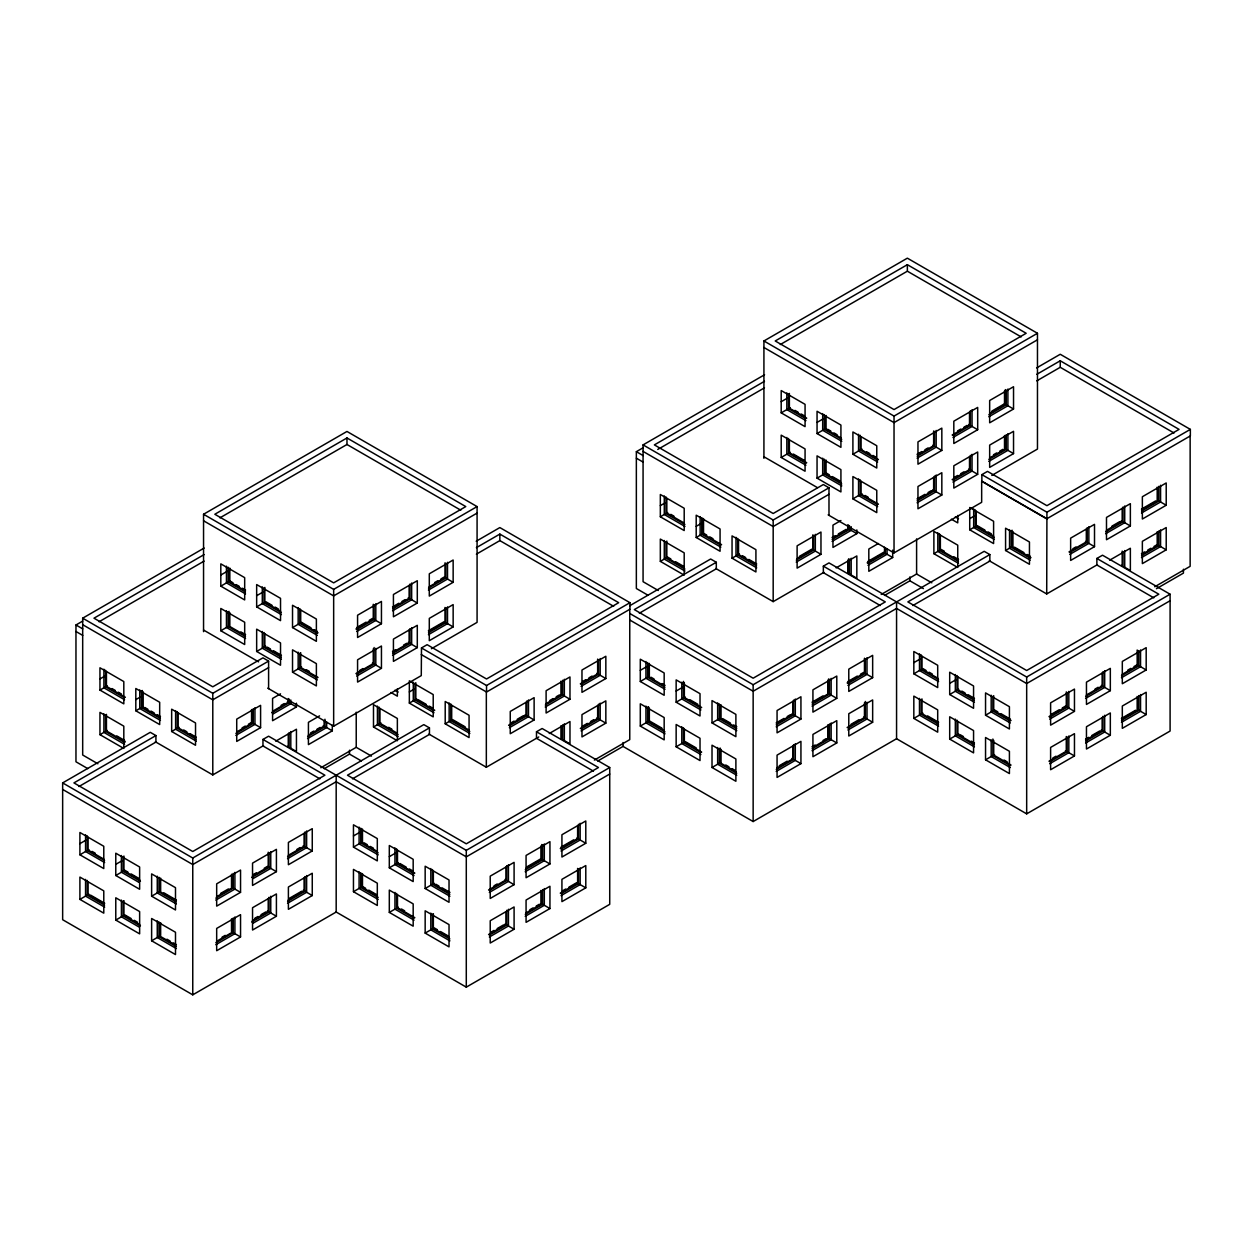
<?xml version="1.0" encoding="UTF-8"?>
<svg xmlns="http://www.w3.org/2000/svg" width="1253" height="1253" viewBox="0 0 1253 1253"><rect width="100%" height="100%" fill="white"/><g stroke="black" fill="none" stroke-linecap="round" stroke-linejoin="round"><path stroke-width="1.5" d="M203.55 631.637L203.55 514.263L346.971 431.455L477.08 506.588L477.08 622.365L431.424 648.725M346.971 437.97L214.827 514.263L333.658 582.864L465.787 506.588L346.971 437.97L346.971 444.486L219.917 517.849M97.891 763.782L82.682 755.011L82.682 618.183L204.176 548.047M87.788 768.622L75.963 761.793L75.963 624.981L82.714 621.081M204.082 554.609L93.975 618.183L212.791 686.801L262.958 657.841L268.596 661.098L268.596 688.649M99.05 621.77L204.082 561.125M220.81 575.017L227.263 571.29M220.81 586.153L244.68 599.936L244.68 577.649L220.81 563.866L220.81 586.153L229.832 580.953L232.98 582.77M99.958 678.938L104.782 676.134M256.661 595.708L263.114 591.996M99.958 690.074L123.812 703.857L123.812 681.569L99.958 667.786L99.958 690.074L107.288 685.845M256.661 606.859L280.531 620.642L280.531 598.339L256.661 584.571L256.661 606.859L263.114 603.132M264.007 587.908L264.007 602.63L265.699 601.644L271.995 605.293M220.81 630.745L244.68 644.528L244.68 622.24L220.81 608.457L220.81 630.745L229.832 625.545L229.832 612.67M135.81 699.628L140.649 696.84M203.55 514.263L333.658 589.38L477.08 506.588M763.923 458.332L763.923 340.973L907.36 258.165L1037.468 333.282L1037.468 449.06L991.812 475.42M477.08 513.104L333.658 595.895L203.55 520.778M907.36 264.681L775.215 340.973L894.031 409.574L1026.176 333.282L907.36 264.681L907.36 271.196L780.29 344.544M135.81 710.78L159.679 724.563L159.679 702.26L135.81 688.492L135.81 710.78L143.14 706.551L143.14 691.844M99.958 734.665L123.812 748.448L123.812 726.16L99.958 712.377L99.958 734.665L104.782 731.877M105.597 714.868L105.597 731.407L107.288 730.436M292.529 627.565L316.382 641.332L316.382 619.045L292.529 605.262L292.529 627.565L298.966 623.837M299.859 608.613L299.859 623.321L301.55 622.349L310.995 627.8M256.661 651.45L280.531 665.233L280.531 642.93L256.661 629.163L256.661 651.45L265.699 646.235M82.682 618.183L212.791 693.301L268.596 661.098M476.203 541.233L499.853 527.576L629.961 602.693L629.961 609.209L486.336 692.142L486.336 767.243L538.759 736.968M658.279 590.492L643.071 581.705L643.071 444.893L764.565 374.757M593.421 771.143L536.488 738.283L536.488 731.768L542.126 728.51L609.725 767.525L609.725 904.337L466.288 987.145L336.18 912.027L192.758 994.835L62.65 919.718L62.65 782.906L150.266 732.316L155.92 735.574L155.92 742.089L78.955 786.524M648.177 595.332L636.352 588.503L636.352 451.675L643.102 447.775M268.596 667.614L212.791 699.816L82.682 624.699M476.375 547.655L499.853 534.091L618.684 602.693L486.54 678.985L427.132 644.684L421.478 647.942L421.274 675.618L333.658 726.207L267.75 688.163M764.471 381.319L654.364 444.893L773.179 513.495L823.346 484.535L828.985 487.793L828.985 515.343M155.92 735.574L73.927 782.906L192.758 851.507L324.903 775.215L262.958 739.442L262.958 745.958L319.875 778.833M476.375 554.171L499.853 540.607L613.657 606.311M657.747 449.451L764.471 387.835M171.661 731.486L195.531 745.269L195.531 722.965L171.661 709.182L171.661 731.486L179.007 727.241M356.666 627.596L366.111 622.146M369.259 620.329L372.407 618.512L381.445 623.712L381.445 601.424L357.575 615.207L357.575 637.495L381.445 623.712M392.518 606.906L398.814 603.257M401.962 601.44L405.126 599.623M434.681 582.567L437.83 580.734M440.978 578.917L444.126 577.1L445.817 578.072L445.817 563.364M355.93 629.006L373.269 618.998L373.269 604.291M393.364 607.392L409.12 598.292L409.12 585.417M429.215 586.686L444.972 577.586L444.972 562.879M356.776 629.492L374.114 619.483L374.114 604.776M392.628 608.786L409.966 598.777L409.966 584.07M428.495 588.08L445.817 578.072M356.713 631.481L375.806 620.454L375.806 603.742M392.565 610.775L411.657 599.764L411.657 583.037M428.416 590.085L447.509 579.058L447.509 562.331M292.529 672.156L316.382 685.924L316.382 663.636L292.529 649.853L292.529 672.156L298.966 668.429M299.859 653.205L299.859 667.912L301.55 666.941M417.296 603.022L393.426 616.789L393.426 594.502L417.296 580.719L417.296 603.022L410.843 599.294M453.147 582.316L429.293 596.099L429.293 573.796L453.147 560.013L453.147 582.316L446.71 578.588M781.199 401.712L787.636 397.984M280.531 693.833L272.574 698.422L272.574 720.71L296.444 706.943L296.444 703.215M781.199 412.863L805.068 426.631L805.068 404.343L781.199 390.56L781.199 412.863L790.22 407.648M242.111 727.883L245.259 726.067M248.407 724.25L251.555 722.433L260.593 727.633L260.593 705.345L236.723 719.128L236.723 741.416L260.593 727.633M281.111 705.361L284.259 703.544M236.645 732.018L252.401 722.918L252.401 710.044M272.512 711.312L288.268 702.213L288.268 698.532M235.924 733.412L253.247 723.404L253.247 708.697M271.776 712.706L289.114 702.698L289.114 699.017M235.846 735.401L254.939 724.375L254.939 707.663M273.295 713.787L290.806 703.685L290.806 699.957M359.815 670.371L362.963 668.554M392.518 651.497L395.666 649.665M403.544 645.123L406.692 643.306M428.369 630.792L444.126 621.692L445.817 622.663L445.817 607.956M355.93 673.597L373.269 663.589L373.269 648.882M393.364 651.983L409.12 642.883L409.12 630.008M429.215 631.277L444.972 622.177L444.972 607.47M356.776 674.083L374.114 664.074L374.114 647.519M392.628 653.377L409.966 643.369L409.966 628.661M428.495 632.671L445.817 622.663M356.713 676.072L375.806 665.045L375.806 648.334M392.565 655.366L411.657 644.355L411.657 627.628M428.416 634.676L447.509 623.649L447.509 606.922M660.331 505.632L665.171 502.845M381.445 668.303L357.575 682.086L357.575 659.798L381.445 646.015L381.445 668.303L374.992 664.591M417.296 647.613L393.426 661.38L393.426 639.093L417.296 625.31L417.296 647.613L408.274 642.397M453.147 626.907L429.293 640.69L429.293 618.387L453.147 604.604L453.147 626.907L446.71 623.18M79.91 843.645L86.363 839.917M262.958 739.442L268.596 736.2L466.288 850.333L609.725 767.525M817.05 422.418L823.503 418.69M155.341 741.76L212.791 774.918L263.522 745.629M660.331 516.784L684.201 530.552L684.201 508.264L660.331 494.481L660.331 516.784L665.171 513.981M665.985 496.971L665.985 513.526L667.677 512.54M275.754 741.181L296.444 729.23L296.444 751.534L289.991 747.806M319.562 715.886L308.426 722.308L308.426 744.611L332.296 730.828L332.296 725.252M79.91 854.797L103.78 868.564L103.78 846.276L79.91 832.493L79.91 854.797L86.363 851.069M87.256 835.845L87.256 850.552L88.947 849.581M817.05 433.554L840.92 447.337L840.92 425.049L817.05 411.266L817.05 433.554L826.072 428.354L826.072 415.479M781.199 457.455L805.068 471.222L805.068 448.934L781.199 435.151L781.199 457.455L787.636 453.727M788.529 438.503L788.529 453.21L790.22 452.239M310.666 732.895L313.814 731.079M316.962 729.246L320.126 727.429M308.363 735.198L324.12 726.098L324.12 720.585M307.627 736.592L324.966 726.599L324.966 719.238M307.565 738.597L326.657 727.57L326.657 721.994M409.339 691.938L414.179 689.15M696.198 526.338L701.038 523.535M115.777 864.351L122.214 860.623M763.923 340.973L894.031 416.09L1037.468 333.282M1037.468 339.798L894.031 422.606L763.923 347.488M409.339 703.09L433.209 716.873L433.209 694.569L409.339 680.802L409.339 703.09L414.179 700.302M414.978 683.292L414.978 699.832L416.685 698.861M696.198 537.474L720.068 551.257L720.068 528.97L696.198 515.187L696.198 537.474L703.528 533.245L706.676 535.062M115.777 875.487L139.631 889.27L139.631 866.982L115.777 853.199L115.777 875.487L124.799 870.287L127.947 872.104M373.488 726.991L397.358 740.758L397.358 718.47L373.488 704.687L373.488 726.991L378.328 724.187M379.126 707.178L379.126 723.733L380.818 722.746M660.331 561.375L684.201 575.143L684.201 552.855L660.331 539.072L660.331 561.375L667.677 557.131L670.825 558.963M79.91 899.388L103.78 913.155L103.78 890.867L79.91 877.084L79.91 899.388L88.947 894.172M852.901 454.259L876.771 468.042L876.771 445.739L852.901 431.972L852.901 454.259L861.939 449.044M817.05 478.145L840.92 491.928L840.92 469.64L817.05 455.857L817.05 478.145L826.072 472.945L829.235 474.762M320.831 767.744L356.228 747.321L371.436 756.092M324.198 768.716L349.493 754.102L361.334 760.931M421.478 647.942L486.54 685.501L629.961 602.693M643.071 444.893L773.179 520.011L828.985 487.793M1036.591 367.928L1060.242 354.27L1190.35 429.387L1190.35 435.903L1046.709 518.836L981.663 481.277L981.663 502.312L894.031 552.902L828.139 514.858M62.65 782.906L192.758 858.023L423.812 724.626L429.45 727.883L429.45 734.399L352.485 778.833M629.773 605.716L710.655 559.01L716.309 562.268L716.309 568.784L639.343 613.218M828.985 494.309L773.179 526.526L643.071 451.409M1036.764 374.349L1060.242 360.786L1179.073 429.387L1046.928 505.679L987.505 471.379L981.866 474.636L981.866 481.152L1046.928 518.711M429.45 727.883L347.473 775.215L466.288 843.817L598.433 767.525L536.488 731.768M716.309 562.268L634.316 609.6L753.147 678.202L885.291 601.91L823.346 566.152L823.346 572.668L880.264 605.528M1036.764 380.865L1060.242 367.301L1174.045 433.005M445.207 723.795L469.061 737.578L469.061 715.275L445.207 701.492L445.207 723.795L450.031 721.008M450.845 703.982L450.845 720.538L452.537 719.567L465.145 726.834M732.05 558.18L755.919 571.963L755.919 549.66L732.05 535.892L732.05 558.18L736.889 555.392M737.688 538.383L737.688 554.922L739.38 553.951M151.629 896.193L175.498 909.976L175.498 887.672L151.629 873.905L151.629 896.193L160.65 890.977L160.65 878.118M917.039 454.306L921.769 451.566M924.918 449.749L928.081 447.932M957.621 430.875L960.785 429.059M963.933 427.226L967.081 425.409M991.906 411.078L1004.514 403.795L1013.536 409.011L1013.536 386.723L989.666 400.506L989.666 422.794L1013.536 409.011M917.885 454.792L933.642 445.692L933.642 430.985M952.17 434.995L969.509 424.986L969.509 412.127M989.604 413.38L1005.36 404.296L1005.36 389.589M917.165 456.186L934.487 446.178L934.487 431.471M953.016 435.48L970.355 425.487L970.355 410.765M988.883 414.79L1006.206 404.782L1006.206 390.075M115.777 920.078L139.631 933.861L139.631 911.573L115.777 897.79L115.777 920.078L122.214 916.366M123.107 901.142L123.107 915.849L124.799 914.878L131.095 918.512M917.086 458.191L936.179 447.164L936.179 430.437M952.953 437.485L972.046 426.459L972.046 409.731M988.805 416.779L1007.898 405.753L1007.898 389.041M852.901 498.851L876.771 512.634L876.771 490.33L852.901 476.563L852.901 498.851L859.354 495.123M860.247 479.915L860.247 494.622L861.939 493.635M941.833 450.422L917.963 464.19L917.963 441.902L941.833 428.119L941.833 450.422L935.38 446.694M977.685 429.716L953.815 443.499L953.815 421.196L977.685 407.413L977.685 429.716L971.232 425.989M840.92 520.528L832.963 525.117L832.963 547.42L856.833 533.637L856.833 529.925M510.911 722.918L514.059 721.101M517.223 719.285L523.519 715.651M549.926 700.411L553.074 698.579M556.222 696.762L559.371 694.945M582.629 681.522L585.777 679.706M588.926 677.889L592.074 676.072M799.336 556.41L811.944 549.127L813.636 550.098L813.636 535.391M832.039 537.521L835.203 535.704M838.351 533.888L846.229 529.33M508.608 725.236L525.947 715.228L525.947 702.353M546.042 703.622L561.798 694.522L561.798 681.648M580.327 683.825L597.65 673.832L597.65 659.109M797.033 558.713L812.79 549.613L812.79 534.906M832.885 538.007L848.641 528.907L848.641 525.242M509.454 725.722L526.793 715.714L526.793 701.007M545.306 705.016L562.644 695.008L562.644 680.301M581.173 684.326L598.495 674.318L598.495 659.611M796.313 560.107L813.636 550.098M832.164 539.401L849.487 529.408L849.487 525.727M220.497 893.499L228.375 888.957M253.2 874.625L256.348 872.808M264.226 868.251L267.375 866.434L276.412 871.649L276.412 849.346L252.542 863.129L252.542 885.432L276.412 871.649M296.93 849.377L300.078 847.561M216.612 896.725L232.369 887.625L232.369 874.751M252.464 876.019L268.22 866.919L268.22 852.212M288.331 855.313L304.087 846.229L304.087 833.355M509.391 727.711L528.484 716.7L528.484 699.973M545.243 707.021L564.336 695.995L564.336 679.267M581.094 686.315L600.187 675.289L600.187 658.561M796.235 562.111L815.327 551.085L815.327 534.358M832.086 541.406L851.179 530.379L851.179 526.667M215.892 898.119L233.215 888.111L233.215 873.404M251.743 877.413L269.066 867.421L269.066 852.698M287.595 856.723L304.933 846.715L304.933 832.008M215.814 900.108L234.906 889.097L234.906 872.37M253.263 878.494L270.758 868.392L270.758 851.664M287.532 858.712L306.625 847.686L306.625 830.974M151.629 940.784L175.498 954.567L175.498 932.263L151.629 918.496L151.629 940.784L160.65 935.568L160.65 922.709M534.123 719.958L510.253 733.725L510.253 711.438L534.123 697.655L534.123 719.958L525.101 714.743M569.974 699.252L546.104 713.035L546.104 690.732L569.974 676.949L569.974 699.252L560.952 694.037L560.952 681.162M605.841 678.546L581.972 692.329L581.972 670.026L605.841 656.259L605.841 678.546L596.804 673.331M820.966 554.343L797.112 568.126L797.112 545.822L820.966 532.039L820.966 554.343L814.528 550.615M917.039 498.898L924.918 494.34M928.081 492.523L931.23 490.706M954.473 477.283L957.621 475.467M960.785 473.65L963.933 471.817M993.488 454.761L996.636 452.944M999.784 451.127L1002.933 449.31M917.885 499.383L933.642 490.283L933.642 477.409M952.17 479.586L969.509 469.577L969.509 456.719M989.604 457.971L1005.36 448.887L1005.36 436.013M917.165 500.777L934.487 490.769L934.487 476.062M953.016 480.071L970.355 470.079L970.355 455.356M988.883 459.381L1006.206 449.373L1006.206 434.666M240.545 892.355L216.675 906.123L216.675 883.835L240.545 870.052L240.545 892.355L231.523 887.14L231.523 874.265M312.263 850.944L288.394 864.727L288.394 842.423L312.263 828.656L312.263 850.944L305.81 847.232M917.086 502.782L936.179 491.756L936.179 475.028M952.953 482.076L972.046 471.05L972.046 454.322M988.805 461.37L1007.898 450.344L1007.898 433.632M941.833 495.013L917.963 508.781L917.963 486.493L941.833 472.71L941.833 495.013L935.38 491.286M977.685 474.307L953.815 488.09L953.815 465.787L977.685 452.004L977.685 474.307L968.663 469.092M1013.536 453.602L989.666 467.385L989.666 445.097L1013.536 431.314L1013.536 453.602L1004.514 448.386L1004.514 435.527M353.456 835.955L359.893 832.227M640.299 670.339L646.752 666.627M823.346 566.152L828.985 562.895L1026.677 677.027L1170.098 594.22L1170.098 731.047L1026.677 813.855L896.568 738.737L753.147 821.545L623.039 746.412L597.728 761.025M715.729 568.455L773.179 601.628L823.91 572.339M549.3 733.491L569.974 721.54L569.974 743.843L560.952 738.628L560.952 725.753M836.143 567.875L856.833 555.94L856.833 578.228L847.795 573.013L847.795 560.154M878.369 543.504L868.815 549.018L868.815 571.305L892.684 557.522L892.684 550.098M353.456 847.106L377.31 860.889L377.31 838.586L353.456 824.803L353.456 847.106L362.477 841.891L362.477 829.016M640.299 681.491L664.168 695.274L664.168 672.971L640.299 659.203L640.299 681.491L649.336 676.275L649.336 663.417M582.629 726.114L587.359 723.388M590.508 721.571L593.656 719.739M867.906 561.407L883.663 552.322L885.354 553.293L885.354 547.78M580.327 728.416L597.65 718.423L597.65 705.549M867.17 562.816L884.508 552.808L884.508 547.295M581.173 728.917L598.495 718.909L598.495 704.202M868.016 563.302L885.354 553.293M222.063 937.181L225.227 935.365M254.782 918.308L257.93 916.491M261.078 914.659L265.808 911.933M289.051 898.511L301.66 891.243M216.612 941.316L232.369 932.216L232.369 919.342M252.464 920.61L268.22 911.511L268.22 898.652M288.331 899.905L304.087 890.82L304.087 877.946M581.094 730.906L600.187 719.88L600.187 703.152M867.953 565.291L887.046 554.265L887.046 548.689M215.892 942.71L233.215 932.702L233.215 917.995M251.743 922.004L269.066 912.012L269.066 897.289M287.595 901.314L304.933 891.306L304.933 876.599M215.814 944.699L234.906 933.689L234.906 916.961M253.263 923.085L270.758 912.983L270.758 896.255M287.532 903.303L306.625 892.277L306.625 875.565M605.841 723.138L581.972 736.921L581.972 714.617L605.841 700.85L605.841 723.138L599.388 719.41M240.545 936.946L216.675 950.714L216.675 928.426L240.545 914.643L240.545 936.946L231.523 931.731L231.523 918.856M276.412 916.241L252.542 930.024L252.542 907.72L276.412 893.937L276.412 916.241L269.959 912.513M312.263 895.535L288.394 909.318L288.394 887.014L312.263 873.247L312.263 895.535L303.242 890.319M969.728 518.648L974.568 515.86M389.307 856.66L395.76 852.933M676.15 691.045L682.603 687.317M969.728 529.8L993.598 543.567L993.598 521.279L969.728 507.496L969.728 529.8L977.058 525.555L984.936 530.113M389.307 867.812L413.177 881.579L413.177 859.292L389.307 845.509L389.307 867.812L398.329 862.597M676.15 702.197L700.02 715.98L700.02 693.676L676.15 679.893L676.15 702.197L682.603 698.469M683.496 681.413L683.496 697.952L685.187 696.981M933.877 553.685L957.746 567.468L957.746 545.165L933.877 531.382L933.877 553.685L941.207 549.456L944.355 551.273M353.456 891.697L377.31 905.48L377.31 883.177L353.456 869.394L353.456 891.697L362.477 886.482L365.625 888.299M640.299 726.082L664.168 739.865L664.168 717.562L640.299 703.794L640.299 726.082L649.336 720.867L661.929 728.15M594.376 760.07L629.758 739.63L629.758 609.334M881.219 594.455L916.601 574.015L931.809 582.802M884.571 595.426L909.882 580.812L923.398 588.612M989.259 560.764L1046.709 593.938L1046.928 512.195L1190.35 429.387M629.789 613.5L753.147 684.718L984.2 551.32L989.839 554.578L989.839 561.093L912.873 605.528M609.725 774.041L466.288 856.848L336.18 781.731L192.758 864.539L62.65 789.421M989.839 554.578L907.861 601.91L1026.677 670.512L1158.821 594.22L1096.876 558.462L1096.876 564.978L1153.794 597.838M1005.579 550.49L1029.449 564.273L1029.449 541.985L1005.579 528.202L1005.579 550.49L1012.925 546.261L1012.925 531.554M425.159 888.502L449.028 902.285L449.028 879.982L425.159 866.215L425.159 888.502L434.196 883.287M712.017 722.887L735.887 736.67L735.887 714.382L712.017 700.599L712.017 722.887L721.039 717.687L721.039 704.812M389.307 912.403L413.177 926.171L413.177 903.883L389.307 890.1L389.307 912.403L395.76 908.676M396.637 893.452L396.637 908.159L398.329 907.188M676.15 746.788L700.02 760.571L700.02 738.268L676.15 724.485L676.15 746.788L682.603 743.06M683.496 727.836L683.496 742.543L685.187 741.572L696.214 747.947M1072.881 548.72L1076.029 546.903M1111.881 526.197L1119.759 521.64M1141.436 509.125L1155.611 500.949M1068.997 551.931L1086.32 541.923L1086.32 529.064M1106.43 530.317L1122.187 521.232L1122.187 508.358M1142.282 509.626L1158.038 500.527L1158.038 487.652M1069.843 552.416L1087.165 542.424L1087.165 527.701M1105.694 531.726L1123.033 521.718L1123.033 507.011M1141.561 511.02L1158.884 501.012L1158.884 486.305M494.027 885.824L497.175 883.991M526.73 866.935L540.92 858.744L549.942 863.959L549.942 841.671L526.072 855.439L526.072 877.742L549.942 863.959M561.015 847.138L573.623 839.87M776.155 722.934L784.033 718.392M787.182 716.559L790.33 714.743M812.007 702.228L823.033 695.869M847.858 681.538L857.318 676.072M860.466 674.255L863.615 672.438L872.652 677.654L872.652 655.35L848.782 669.133L848.782 691.421L872.652 677.654M488.576 889.943L505.899 879.935L505.899 867.06M526.009 868.329L541.766 859.245L541.766 844.522M560.279 848.547L577.617 838.539L577.617 825.664M777.001 723.42L792.757 714.32L792.757 701.461M812.852 702.714L828.609 693.629L828.609 678.922M847.138 682.932L864.46 672.924L864.46 658.217M1069.764 554.421L1088.857 543.395L1088.857 526.667M1105.632 533.715L1124.724 522.689L1124.724 505.977M1141.483 513.01L1160.576 501.983L1160.576 485.271M489.422 890.429L506.745 880.42L506.745 865.713M525.273 869.739L542.612 859.73L542.612 845.023M561.125 849.033L578.463 839.024L578.463 824.317M776.265 724.814L793.603 714.821L793.603 700.114M812.132 704.123L829.455 694.115L829.455 679.408M847.983 683.418L865.306 673.409L865.306 658.702M489.343 892.434L508.436 881.407L508.436 864.68M525.211 871.728L544.303 860.701L544.303 843.974M561.062 851.022L580.155 839.996L580.155 823.284M776.202 726.818L795.295 715.792L795.295 699.064M812.054 706.112L831.146 695.086L831.146 678.374M847.905 685.407L866.998 674.396L866.998 657.668M425.159 933.093L449.028 946.876L449.028 924.589L425.159 910.806L425.159 933.093L434.196 927.878L437.344 929.71M712.017 767.478L735.887 781.261L735.887 758.973L712.017 745.19L712.017 767.478L721.039 762.278L721.039 749.404M1094.511 546.653L1070.642 560.436L1070.642 538.132L1094.511 524.349L1094.511 546.653L1088.058 542.925M1130.363 525.947L1106.493 539.73L1106.493 517.426L1130.363 503.659L1130.363 525.947L1121.341 520.731M1166.214 505.241L1142.36 519.024L1142.36 496.736L1166.214 482.953L1166.214 505.241L1157.192 500.041L1157.192 487.166M514.09 884.665L490.221 898.448L490.221 876.145L514.09 862.362L514.09 884.665L507.637 880.937M585.793 843.253L561.924 857.036L561.924 834.749L585.793 820.966L585.793 843.253L579.356 839.541M800.933 719.05L777.064 732.833L777.064 710.529L800.933 696.762L800.933 719.05L791.912 713.834M836.785 698.344L812.931 712.127L812.931 689.839L836.785 676.056L836.785 698.344L827.763 693.144L827.763 680.269M913.829 662.649L920.282 658.937M1096.876 558.462L1102.515 555.204L1170.098 594.22M1046.709 593.938L1097.44 564.649M1109.672 560.185L1130.363 548.25L1130.363 570.538L1123.91 566.826M913.829 673.801L937.698 687.584L937.698 665.28L913.829 651.513L913.829 673.801L922.866 668.585L926.014 670.418M1141.436 553.716L1144.584 551.9M1147.732 550.083L1150.896 548.266M1154.044 546.449L1157.192 544.632L1166.214 549.832L1166.214 527.544L1142.36 541.327L1142.36 563.615L1166.214 549.832M1142.282 554.218L1158.038 545.118L1158.038 532.243M1141.561 555.612L1158.884 545.603L1158.884 530.896M490.878 932.232L494.027 930.415M497.175 928.583L503.487 924.949M529.878 909.709L533.042 907.892M536.19 906.076L539.338 904.243M562.597 890.82L565.745 889.004M568.893 887.187L576.772 882.645L585.793 887.844L585.793 865.557L561.924 879.34L561.924 901.627L585.793 887.844M779.303 765.708L787.182 761.166M812.007 746.819L815.155 745.002M823.033 740.46L826.181 738.644M851.022 724.297L858.9 719.755M488.576 934.534L505.899 924.526L505.899 911.667M526.009 912.92L541.766 903.836L541.766 890.961M560.279 893.138L577.617 883.13L577.617 868.423M777.001 768.011L792.757 758.911L792.757 746.052M812.852 747.321L828.609 738.221L828.609 725.346M847.138 727.523L864.46 717.515L864.46 702.808M1141.483 557.601L1160.576 546.59L1160.576 529.862M489.422 935.02L506.745 925.012L506.745 910.305M525.273 914.33L542.612 904.321L542.612 889.614M561.125 893.624L578.463 883.616L578.463 868.909M776.265 769.405L793.603 759.412L793.603 744.705M812.132 748.714L829.455 738.706L829.455 723.999M847.983 728.009L865.306 718L865.306 701.461M489.343 937.025L508.436 925.998L508.436 909.271M525.211 916.319L544.303 905.292L544.303 888.565M561.062 895.613L580.155 884.587L580.155 867.875M776.202 771.409L795.295 760.383L795.295 743.655M812.054 750.704L831.146 739.677L831.146 722.965M847.905 729.998L866.998 718.987L866.998 702.26M514.09 929.256L490.221 943.039L490.221 920.736L514.09 906.953L514.09 929.256L505.053 924.041M549.942 908.55L526.072 922.333L526.072 900.03L549.942 886.263L549.942 908.55L540.92 903.335L540.92 890.476M800.933 763.641L777.064 777.424L777.064 755.12L800.933 741.353L800.933 763.641L794.48 759.913M836.785 742.935L812.931 756.718L812.931 734.43L836.785 720.647L836.785 742.935L827.763 737.735L827.763 724.861M872.652 722.245L848.782 736.012L848.782 713.724L872.652 699.941L872.652 722.245L866.199 718.517M949.696 683.355L956.133 679.627M949.696 694.507L973.565 708.29L973.565 685.986L949.696 672.203L949.696 694.507L956.133 690.779M957.026 675.555L957.026 690.278L958.717 689.291M913.829 718.392L937.698 732.175L937.698 709.871L913.829 696.104L913.829 718.392L922.866 713.176M1154.749 586.764L1190.146 566.325L1190.146 436.028M1156.425 588.706L1183.427 573.122L1183.427 569.238M1170.098 600.735L1026.677 683.543L896.568 608.425L753.147 691.233L629.789 620.016M985.547 715.212L1009.417 728.98L1009.417 706.692L985.547 692.909L985.547 715.212L994.569 709.997L997.733 711.814M949.696 739.098L973.565 752.881L973.565 730.577L949.696 716.794L949.696 739.098L958.717 733.882M1051.267 714.335L1059.145 709.793M1062.293 707.976L1065.442 706.144L1074.463 711.359L1074.463 689.072L1050.609 702.839L1050.609 725.142L1074.463 711.359M1094.997 689.087L1098.145 687.27M1127.7 670.198L1130.848 668.382M1134.012 666.565L1137.16 664.748L1146.182 669.963L1146.182 647.66L1122.312 661.443L1122.312 683.746L1146.182 669.963M1048.965 716.638L1066.287 706.645L1066.287 691.922M1086.398 695.039L1102.139 685.939L1102.139 673.065M1122.249 674.333L1138.006 665.233L1138.006 650.526M1049.81 717.139L1067.133 707.131L1067.133 692.423M1085.662 696.433L1102.985 686.425L1102.985 671.718M1121.513 675.727L1138.852 665.719L1138.852 651.012M1049.732 719.128L1068.825 708.102L1068.825 691.39M1085.584 698.422L1104.692 687.411L1104.692 670.684M1121.451 677.732L1140.543 666.706L1140.543 649.978M985.547 759.804L1009.417 773.571L1009.417 751.283L985.547 737.5L985.547 759.804L992 756.076M992.877 739.019L992.877 755.559L994.569 754.588M1110.33 690.654L1086.461 704.437L1086.461 682.149L1110.33 668.366L1110.33 690.654L1103.877 686.942M1052.833 758.018L1055.997 756.201M1085.537 739.129L1088.7 737.312M1091.849 735.495L1099.727 730.953M1121.404 718.439L1135.578 710.247M1048.965 761.229L1066.287 751.236L1066.287 736.529M1086.398 739.63L1102.139 730.53L1102.139 717.656M1122.249 718.924L1138.006 709.824L1138.006 696.95M1049.81 761.73L1067.133 751.722L1067.133 737.015M1085.662 741.024L1102.985 731.016L1102.985 716.309M1121.513 720.318L1138.852 710.31L1138.852 695.603M1049.732 763.719L1068.825 752.693L1068.825 735.981M1085.584 743.013L1104.692 732.003L1104.692 715.275M1121.451 722.323L1140.543 711.297L1140.543 694.569M1074.463 755.951L1050.609 769.734L1050.609 747.43L1074.463 733.663L1074.463 755.951L1068.026 752.239M1110.33 735.245L1086.461 749.028L1086.461 726.74L1110.33 712.957L1110.33 735.245L1101.293 730.045M1146.182 714.555L1122.312 728.338L1122.312 706.034L1146.182 692.251L1146.182 714.555L1137.16 709.339L1137.16 696.464M907.36 271.196L1021.164 336.9M968.663 424.501L970.355 425.487M932.796 445.207L934.487 446.178M981.866 474.636L1046.928 512.195M1085.474 541.437L1087.165 542.424M1121.341 565.322L1123.033 566.309L1123.033 551.602M794.95 410.373L798.098 412.19M801.247 414.007L804.395 415.839M827.653 429.262L830.802 431.079M833.95 432.896L837.114 434.713M866.653 451.785L869.817 453.602M872.965 455.419L876.113 457.235M932.796 489.798L934.487 490.769M806.713 418.142L789.374 408.133L789.374 393.426M840.982 437.939L825.226 428.839L825.226 415.965M878.416 459.538L861.093 449.545L861.093 436.671M805.867 418.627L788.529 408.619L788.529 393.912M841.718 439.333L824.38 429.325L824.38 414.618M877.57 460.039L860.247 450.031L860.247 435.324M805.93 420.632L786.837 409.606L786.837 392.878M841.781 441.322L822.688 430.296L822.688 413.584M877.648 462.028L858.556 451.002L858.556 434.29M988.084 531.93L991.248 533.747M1014.491 547.169L1023.952 552.62M1027.1 554.452L1030.248 556.269M993.551 536.049L976.212 526.041L976.212 511.334M1030.984 557.663L1012.079 546.747L1012.079 530.207M994.271 537.459L975.367 526.542L975.367 509.987M1030.138 558.149L1011.234 547.232L1011.234 530.692M955.319 516.909L958.514 518.758M994.365 539.448L973.675 527.513L973.675 508.937M1030.217 560.154L1009.542 548.219L1009.542 529.627M951.372 519.196L957.746 522.877L957.746 515.437M793.368 454.056L804.395 460.431M832.384 476.579L840.262 481.121M865.087 495.468L868.235 497.284M806.713 462.733L789.374 452.725L789.374 439.85M840.982 482.53L825.226 473.43L825.226 460.556M878.416 504.129L861.093 494.136L861.093 481.262M788.529 453.21L805.867 463.218M841.718 483.924L824.38 473.916L824.38 459.209M860.247 494.622L877.57 504.63M805.93 465.223L786.837 454.197L786.837 437.469M841.781 485.913L822.688 474.887L822.688 458.175M877.648 506.619L858.556 495.593L858.556 478.881M953.815 556.724L958.545 559.449M957.699 559.95L940.361 549.942L940.361 535.235M958.42 561.344L939.515 550.427L939.515 533.872M958.514 563.349L937.824 551.398L937.824 532.823M763.923 456.75L817.301 487.558M856.833 533.637L847.795 528.421L847.795 524.741M886.231 553.81L892.684 557.522M1101.293 685.454L1102.985 686.425M636.352 451.675L643.118 455.575M636.352 458.191L643.118 462.091M670.825 514.356L673.973 516.189M709.824 536.879L712.988 538.712M742.543 555.768L745.692 557.585M748.84 559.402L756.718 563.96M684.154 523.034L666.831 513.041L666.831 498.318M721.587 544.648L702.682 533.731L702.682 519.024M755.872 564.445L738.534 554.437L738.534 539.73M665.985 513.526L684.89 524.443M720.741 545.133L701.837 534.217L701.837 517.677M737.688 554.922L756.593 565.839M684.968 526.448L664.294 514.497L664.294 495.922M720.835 547.138L700.145 535.203L700.145 516.628M756.687 567.844L735.997 555.909L735.997 537.318M929.162 672.234L932.31 674.051M961.865 691.108L965.029 692.925M968.177 694.757L974.474 698.391M1000.881 713.63L1010.325 719.097M1065.442 750.735L1067.133 751.722M937.777 678.171L922.02 669.086L922.02 656.212M973.628 698.876L957.872 689.776L957.872 676.918M1011.061 720.491L993.723 710.482L993.723 695.775M938.497 679.58L921.174 669.572L921.174 654.865M957.026 690.278L974.364 700.27M1010.216 720.976L992.877 710.968L992.877 696.261M938.575 681.569L919.483 670.543L919.483 653.831M974.427 702.275L955.334 691.249L955.334 674.521M1010.278 722.965L991.186 711.955L991.186 695.227M675.555 561.689L683.433 566.231M684.154 567.625L666.831 557.632L666.831 541.077M684.89 569.034L665.985 558.118L665.985 541.562M684.968 571.039L664.294 559.089L664.294 540.513M927.596 715.917L938.622 722.276M960.299 734.791L963.447 736.607M971.326 741.165L974.474 742.982M1004.029 760.038L1007.177 761.855M937.777 722.762L922.02 713.677L922.02 698.955M973.628 743.468L957.872 734.368L957.872 721.509M1011.061 765.082L993.723 755.073L993.723 740.366M938.497 724.171L921.174 714.163L921.174 699.456M974.364 744.862L957.026 734.869L957.026 720.146M992.877 755.559L1010.216 765.567M938.575 726.16L919.483 715.134L919.483 698.422M974.427 746.866L955.334 735.84L955.334 719.112M1010.278 767.556L991.186 756.546L991.186 739.818M863.615 717.029L865.306 718M346.971 444.486L460.775 510.19M791.912 758.425L793.603 759.412M650.902 677.184L654.05 679.001M661.929 683.558L665.077 685.375M689.917 699.707L697.796 704.264M722.621 718.596L730.499 723.138M733.647 724.954L736.795 726.771M664.231 685.861L648.474 676.761L648.474 663.902M701.664 707.475L684.342 697.467L684.342 682.76M735.95 727.273L720.193 718.173L720.193 705.298M664.967 687.255L647.629 677.262L647.629 662.555M683.496 697.952L700.819 707.961M736.686 728.666L719.347 718.658L719.347 703.951M665.03 689.26L645.937 678.233L645.937 661.506M700.897 709.965L681.804 698.939L681.804 682.212M736.748 730.656L717.656 719.629L717.656 702.917M725.769 765.003L728.917 766.82M732.065 768.637L735.213 770.454M664.231 730.452L648.474 721.352L648.474 706.645M701.664 752.066L684.342 742.058L684.342 729.183M735.95 771.864L720.193 762.764L720.193 748.057M664.967 731.846L647.629 721.853L647.629 707.146M683.496 742.543L700.819 752.552M736.686 773.258L719.347 763.249L719.347 748.542M665.03 733.851L645.937 722.824L645.937 706.097M700.897 754.557L681.804 743.53L681.804 726.803M736.748 775.247L717.656 764.22L717.656 747.508M408.274 597.806L409.966 598.777M596.804 717.922L598.495 718.909M421.274 654.583L486.54 692.016L486.54 685.501M372.407 663.103L374.114 664.074M236.144 584.587L239.292 586.404M242.44 588.221L245.588 590.038M275.143 607.11L278.291 608.927M314.158 629.632L317.307 631.449M244.742 590.523L228.986 581.439L228.986 568.564M280.594 611.229L264.853 602.129L264.853 587.422M318.027 632.843L300.704 622.835L300.704 609.96M245.478 591.933L228.14 581.925L228.14 567.217M264.007 602.63L281.33 612.623M299.859 623.321L317.181 633.329M245.541 593.922L226.448 582.896L226.448 566.184M281.392 614.628L262.3 603.601L262.3 586.874M317.26 635.334L298.167 624.307L298.167 607.58M418.251 699.769L426.13 704.311M429.278 706.128L432.426 707.961M434.744 710.263L415.839 699.346L415.839 682.807M469.014 730.06L451.691 720.052L451.691 705.345M414.978 699.832L433.898 710.749M450.845 720.538L469.75 731.454M394.946 690.215L398.125 692.048M433.977 712.753L413.286 700.819L413.286 682.227M469.828 733.459L449.154 721.509L449.154 702.933M390.983 692.502L397.358 696.167L397.358 688.743M428.871 734.07L486.336 767.243M240.858 631.904L245.588 634.629M267.265 647.143L270.413 648.96M273.577 650.793L281.439 655.335M306.28 669.666L309.428 671.483M244.742 635.114L228.986 626.03L228.986 611.323M280.594 655.82L264.853 646.72L264.853 633.861M318.027 677.434L300.704 667.426L300.704 652.719M245.478 636.524L228.14 626.516L228.14 611.809M281.33 657.214L264.007 647.221L264.007 632.514M299.859 667.912L317.181 677.92M245.541 638.513L226.448 627.487L226.448 610.775M281.392 659.219L262.3 648.193L262.3 631.465M317.26 679.925L298.167 668.898L298.167 652.171M388.696 727.304L391.844 729.121M397.311 733.24L379.972 723.232L379.972 708.525M379.126 723.733L398.031 734.634M576.772 838.053L578.463 839.024M398.125 736.639L377.435 724.704L377.435 706.128M203.55 630.04L258.588 661.835M287.423 701.727L289.114 702.698M289.991 703.215L296.444 706.943M323.274 725.612L324.966 726.599M325.843 727.1L332.296 730.828M287.423 746.318L289.114 747.289L289.114 732.582M75.963 624.981L82.729 628.881M75.963 631.496L82.729 635.396M505.053 879.449L506.745 880.42M112.018 688.57L115.166 690.387M118.315 692.204L121.463 694.037M144.721 707.459L147.87 709.276M151.018 711.093L154.166 712.91M157.33 714.727L160.478 716.559M183.721 729.982L186.869 731.799M190.033 733.616L196.329 737.25M125.347 697.248L106.442 686.331L106.442 671.624M159.632 717.045L142.294 707.037L142.294 690.481M195.484 737.735L178.145 727.742L178.145 713.02M124.501 697.733L105.597 686.816L105.597 670.277M160.353 718.439L141.448 707.522L141.448 690.983M196.22 739.145L177.299 728.228L177.299 711.673M124.58 699.738L103.905 687.803L103.905 669.212M160.447 720.444L139.756 708.493L139.756 689.917M196.298 741.149L175.608 729.199L175.608 710.623M364.059 842.799L367.207 844.616M370.355 846.433L373.504 848.265M399.911 863.505L406.207 867.139M409.355 868.955L412.519 870.772M435.762 884.211L438.91 886.028M442.074 887.844L449.952 892.387M377.388 851.476L361.631 842.376L361.631 829.502M414.821 873.09L397.483 863.082L397.483 850.207M449.107 892.872L433.35 883.788L433.35 870.913M378.108 852.87L360.786 842.862L360.786 828.155M413.976 873.576L396.637 863.568L396.637 848.861M449.827 894.282L432.504 884.273L432.504 869.566M378.187 854.875L359.094 843.849L359.094 827.121M414.038 875.565L394.946 864.554L394.946 847.827M449.905 896.271L430.813 885.245L430.813 868.533M116.733 735.887L124.611 740.445M125.347 741.839L106.442 730.922L106.442 714.382M105.597 731.407L124.501 742.324M303.242 845.728L304.933 846.715M124.58 744.329L103.905 732.394L103.905 713.818M368.774 890.116L376.652 894.673M401.493 909.005L404.641 910.821M440.492 931.527L448.37 936.069M377.388 896.067L361.631 886.967L361.631 874.093M414.821 917.682L397.483 907.673L397.483 894.799M449.107 937.463L433.35 928.379L433.35 913.672M378.108 897.461L360.786 887.453L360.786 872.746M396.637 908.159L413.976 918.167M449.827 938.873L432.504 928.865L432.504 914.157M378.187 899.466L359.094 888.44L359.094 871.712M414.038 920.156L394.946 909.145L394.946 892.418M449.905 940.862L430.813 929.836L430.813 913.124M267.375 911.025L269.066 912.012M92.095 851.398L95.244 853.215M131.095 873.921L138.973 878.463M163.814 892.794L176.407 900.077M103.858 859.166L88.102 850.067L88.102 837.192M139.709 879.872L123.953 870.772L123.953 856.065M175.561 900.562L159.804 891.463L159.804 878.604M87.256 850.552L104.579 860.56M140.43 881.266L123.107 871.258L123.107 856.551M176.297 901.972L158.959 891.964L158.959 877.257M104.657 862.55L85.564 851.539L85.564 834.811M138.911 882.347L121.416 872.229L121.416 855.517M176.36 903.961L157.267 892.935L157.267 876.207M90.514 895.081L104.704 903.272M134.259 920.328L137.407 922.145M166.962 939.217L170.11 941.034M173.259 942.851L176.407 944.668M103.858 903.758L88.102 894.658L88.102 881.783M139.709 924.463L123.953 915.363L123.953 900.656M175.561 945.154L159.804 936.069L159.804 923.195M104.579 905.152L87.256 895.143L87.256 880.436M123.107 915.849L140.43 925.857M176.297 946.563L158.959 936.555L158.959 921.848M104.657 907.141L85.564 896.13L85.564 879.402M138.911 926.938L121.416 916.82L121.416 900.108M176.36 948.552L157.267 937.526L157.267 920.798M1157.192 531.758L1157.192 544.632M1137.16 650.041L1137.16 664.748M1124.724 550.568L1124.724 567.28M1122.187 551.101L1122.187 565.823M1060.242 360.786L1060.242 367.301M1026.677 677.027L1026.677 813.855M1004.514 390.936L1004.514 403.795M916.601 538.9L916.601 574.015M909.882 576.913L909.882 580.812M896.568 601.91L896.568 738.737M894.031 416.09L894.031 552.902M851.179 558.243L851.179 574.97M849.487 559.292L849.487 573.999M848.641 558.791L848.641 573.498M826.072 460.07L826.072 472.945M773.179 520.011L773.179 601.628M753.147 684.718L753.147 821.545M703.528 518.538L703.528 533.245M649.336 708.008L649.336 720.867M623.039 742.528L623.039 746.412M564.336 723.858L564.336 740.586M562.644 724.892L562.644 739.599M561.798 726.239L561.798 739.113M540.92 845.885L540.92 858.744M499.853 534.091L499.853 540.607M466.288 850.333L466.288 987.145M362.477 873.607L362.477 886.482M356.228 712.205L356.228 747.321M349.493 750.218L349.493 754.102M336.18 775.215L336.18 912.027M333.658 589.38L333.658 726.207M290.806 731.548L290.806 748.276M288.268 733.929L288.268 746.804M251.555 709.558L251.555 722.433M229.832 568.079L229.832 580.953M212.791 693.301L212.791 774.918M192.758 858.023L192.758 994.835"/></g></svg>
